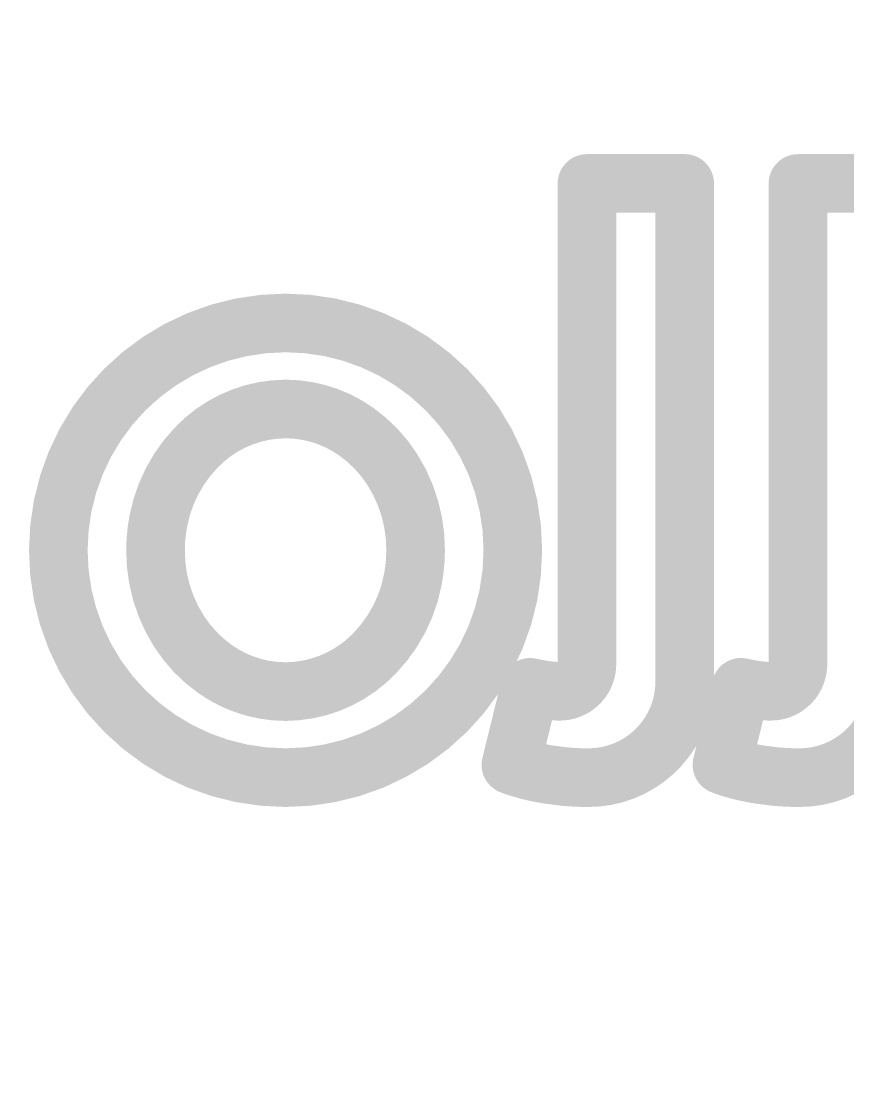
# Model space of a CAD drawing. Header units: millimetres. Extents: x 80 to 196, y 80 to 246.
# Drawn here: x 103.502 to 104.912, y 112.882 to 114.684 of the extents above; entities that cross this region are included whole.
import ezdxf

# ---------------------------------------------------------------- set-up
doc = ezdxf.new("R2010")
doc.units = ezdxf.units.MM
for name, color, linetype in [('BottomOverlay', 54, 'Continuous'), ('DrillDrawing', 1, 'Continuous'), ('KeepOutLayer', 6, 'Continuous'), ('Mechanical1', 6, 'Continuous'), ('Mechanical15', 56, 'Continuous')]:
    doc.layers.add(name, color=color, linetype=linetype)

msp = doc.modelspace()

# ---------------------------------------------------------------- linework, layer by layer
at = {"layer": 'BottomOverlay', "const_width": 0.0999998}
for points in [[(104.4669742, 114.40692638), (104.6337506, 114.40692638)], [(104.4669742, 113.587657), (104.4669742, 114.40692638)], [(104.6337506, 113.55784502), (104.6337506, 114.40692638)], [(104.82694554, 114.40692638), (104.99370924, 114.40692638)], [(104.82694554, 113.587657), (104.82694554, 114.40692638)], [(104.33722592, 113.41553136), (104.36967188, 113.54772058)], [(104.36967188, 113.54772058), (104.38746204, 113.54418744)], [(104.69717186, 113.41553136), (104.72962798, 113.54772058)], [(104.72962798, 113.54772058), (104.74865258, 113.5439817)], [(104.38746204, 113.54418744), (104.39301448, 113.5433086)], [(104.39301448, 113.5433086), (104.39767538, 113.5426609)], [(104.39767538, 113.5426609), (104.40176224, 113.54216814)], [(104.40176224, 113.54216814), (104.4054427, 113.54178968)], [(104.4054427, 113.54178968), (104.408859, 113.54150266)], [(104.408859, 113.54150266), (104.41199082, 113.54129438)], [(104.41199082, 113.54129438), (104.41488642, 113.54115468)], [(104.41488642, 113.54115468), (104.41759406, 113.5410734)], [(104.41759406, 113.5410734), (104.42011374, 113.541048)], [(104.42011374, 113.541048), (104.42016708, 113.541048)], [(104.74865258, 113.5439817), (104.75399166, 113.54315874)], [(104.75399166, 113.54315874), (104.75851032, 113.54254914)], [(104.75851032, 113.54254914), (104.76249812, 113.54208178)], [(104.76249812, 113.54208178), (104.76612778, 113.54172364)], [(104.76612778, 113.54172364), (104.76942978, 113.54145694)], [(104.76942978, 113.54145694), (104.77250318, 113.54126136)], [(104.77250318, 113.54126136), (104.77533782, 113.54113436)], [(104.77533782, 113.54113436), (104.7779845, 113.54106578)], [(104.7779845, 113.54106578), (104.78011302, 113.541048)], [(104.33722592, 113.41553136), (104.33979894, 113.414556)], [(104.33979894, 113.414556), (104.34331176, 113.41328092)], [(104.34331176, 113.41328092), (104.34806664, 113.41165532)], [(104.34806664, 113.41165532), (104.35462746, 113.40956998)], [(104.35462746, 113.40956998), (104.36397974, 113.40688774)], [(104.36397974, 113.40688774), (104.37748746, 113.40354256)], [(104.37748746, 113.40354256), (104.3977592, 113.39955222)], [(104.69717186, 113.41553136), (104.69955692, 113.41462458)], [(104.69955692, 113.41462458), (104.703118, 113.41333172)], [(104.703118, 113.41333172), (104.70793384, 113.41168072)], [(104.70793384, 113.41168072), (104.71457848, 113.40956998)], [(104.71457848, 113.40956998), (104.72393076, 113.40688774)], [(104.72393076, 113.40688774), (104.73756294, 113.40351462)], [(104.73756294, 113.40351462), (104.75785754, 113.39952682)], [(104.3977592, 113.39955222), (104.4278709, 113.395633)], [(104.75785754, 113.39952682), (104.78799718, 113.39561776)]]:
    msp.add_lwpolyline(points, dxfattribs=at)
at = {"layer": 'BottomOverlay', "const_width": 0.0499999}
for points in [[(104.44197552, 114.40692638, 1), (104.49197288, 114.40692638, 1)], [(104.44197552, 114.40692638, 1), (104.49197288, 114.40692638, 1)], [(104.60875192, 114.40692638, 1), (104.65874928, 114.40692638, 1)], [(104.60875192, 114.40692638, 1), (104.65874928, 114.40692638, 1)], [(104.80194686, 114.40692638, 1), (104.85194422, 114.40692638, 1)], [(104.80194686, 114.40692638, 1), (104.85194422, 114.40692638, 1)], [(103.92784142, 114.16909856, 1), (103.97783878, 114.16909856, 1)], [(103.92784142, 114.16909856, 1), (103.97783878, 114.16909856, 1)], [(103.92784142, 114.02238308, 1), (103.97783878, 114.02238308, 1)], [(103.92784142, 114.02238308, 1), (103.97783878, 114.02238308, 1)], [(104.04846602, 113.98369634, 1), (104.09846338, 113.98369634, 1)], [(104.04846602, 113.98369634, 1), (104.09846338, 113.98369634, 1)], [(103.77611452, 113.95722192, 1), (103.82611188, 113.95722192, 1)], [(103.77611706, 113.95721938, 1), (103.82611442, 113.95721938, 1)], [(104.11045472, 113.91829896, 1), (104.16045208, 113.91829896, 1)], [(104.11045472, 113.91829896, 1), (104.16045208, 113.91829896, 1)], [(103.71079588, 113.83149192, 1), (103.76079324, 113.83149192, 1)], [(103.71079588, 113.83149192, 1), (103.76079324, 113.83149192, 1)], [(103.54016122, 113.78141836, 1), (103.59015858, 113.78141836, 1)], [(103.54016122, 113.78141836, 1), (103.59015858, 113.78141836, 1)], [(103.70600036, 113.78141836, 1), (103.75599772, 113.78141836, 1)], [(103.70600036, 113.78141836, 1), (103.75599772, 113.78141836, 1)], [(104.14968502, 113.78141836, 1), (104.19968238, 113.78141836, 1)], [(104.14968502, 113.78141836, 1), (104.19968238, 113.78141836, 1)], [(104.31553686, 113.78141836, 1), (104.36553422, 113.78141836, 1)], [(104.31553686, 113.78141836, 1), (104.36553422, 113.78141836, 1)], [(104.14496316, 113.73172072, 1), (104.19496052, 113.73172072, 1)], [(104.14496316, 113.73171818, 1), (104.19496052, 113.73171818, 1)], [(103.74543132, 113.64423042, 1), (103.79542868, 113.64423042, 1)], [(103.74543132, 113.64423042, 1), (103.79542868, 113.64423042, 1)], [(104.0798274, 113.60587134, 1), (104.12982476, 113.60587134, 1)], [(104.07982994, 113.60587134, 1), (104.1298273, 113.60587134, 1)], [(104.44197552, 113.587657, 1), (104.49197288, 113.587657, 1)], [(104.44197552, 113.587657, 1), (104.49197288, 113.587657, 1)], [(104.80194686, 113.587657, 1), (104.85194422, 113.587657, 1)], [(104.80194686, 113.587657, 1), (104.85194422, 113.587657, 1)], [(103.80751654, 113.57893718, 1), (103.8575139, 113.57893718, 1)], [(103.80751654, 113.57893718, 1), (103.8575139, 113.57893718, 1)], [(104.3446732, 113.54772058, 1), (104.39467056, 113.54772058, 1)], [(104.3446732, 113.54772058, 1), (104.39467056, 113.54772058, 1)], [(104.60875192, 113.55784502, 1), (104.65874928, 113.55784502, 1)], [(104.60875192, 113.55784502, 1), (104.65874928, 113.55784502, 1)], [(104.7046293, 113.54772058, 1), (104.75462666, 113.54772058, 1)], [(104.7046293, 113.54772058, 1), (104.75462666, 113.54772058, 1)], [(103.92784142, 113.54045618, 1), (103.97783878, 113.54045618, 1)], [(103.92784142, 113.54045364, 1), (103.97783878, 113.54045364, 1)], [(104.36246336, 113.54418744, 1), (104.41246072, 113.54418744, 1)], [(104.36246336, 113.54418744, 1), (104.41246072, 113.54418744, 1)], [(104.3680158, 113.5433086, 1), (104.41801316, 113.5433086, 1)], [(104.3680158, 113.5433086, 1), (104.41801316, 113.5433086, 1)], [(104.3726767, 113.5426609, 1), (104.42267406, 113.5426609, 1)], [(104.3726767, 113.5426609, 1), (104.42267406, 113.5426609, 1)], [(104.37676356, 113.54216814, 1), (104.42676092, 113.54216814, 1)], [(104.37676356, 113.54216814, 1), (104.42676092, 113.54216814, 1)], [(104.38044402, 113.54178968, 1), (104.43044138, 113.54178968, 1)], [(104.38044402, 113.54178968, 1), (104.43044138, 113.54178968, 1)], [(104.38386032, 113.54150266, 1), (104.43385768, 113.54150266, 1)], [(104.38386032, 113.54150266, 1), (104.43385768, 113.54150266, 1)], [(104.38699214, 113.54129438, 1), (104.4369895, 113.54129438, 1)], [(104.38699214, 113.54129438, 1), (104.4369895, 113.54129438, 1)], [(104.38988774, 113.54115468, 1), (104.4398851, 113.54115468, 1)], [(104.38988774, 113.54115468, 1), (104.4398851, 113.54115468, 1)], [(104.39259538, 113.5410734, 1), (104.44259274, 113.5410734, 1)], [(104.39259538, 113.5410734, 1), (104.44259274, 113.5410734, 1)], [(104.39511506, 113.541048, 1), (104.44511242, 113.541048, 1)], [(104.39511506, 113.541048, 1), (104.44511242, 113.541048, 1)], [(104.3951684, 113.541048, 1), (104.44516576, 113.541048, 1)], [(104.3951684, 113.541048, 1), (104.44516576, 113.541048, 1)], [(104.7236539, 113.5439817, 1), (104.77365126, 113.5439817, 1)], [(104.7236539, 113.5439817, 1), (104.77365126, 113.5439817, 1)], [(104.72899298, 113.54315874, 1), (104.77899034, 113.54315874, 1)], [(104.72899298, 113.54315874, 1), (104.77899034, 113.54315874, 1)], [(104.73351164, 113.54254914, 1), (104.783509, 113.54254914, 1)], [(104.73351164, 113.54254914, 1), (104.783509, 113.54254914, 1)], [(104.73749944, 113.54208178, 1), (104.7874968, 113.54208178, 1)], [(104.73749944, 113.54208178, 1), (104.7874968, 113.54208178, 1)], [(104.7411291, 113.54172364, 1), (104.79112646, 113.54172364, 1)], [(104.7411291, 113.54172364, 1), (104.79112646, 113.54172364, 1)], [(104.7444311, 113.54145694, 1), (104.79442846, 113.54145694, 1)], [(104.7444311, 113.54145694, 1), (104.79442846, 113.54145694, 1)], [(104.7475045, 113.54126136, 1), (104.79750186, 113.54126136, 1)], [(104.7475045, 113.54126136, 1), (104.79750186, 113.54126136, 1)], [(104.75033914, 113.54113436, 1), (104.8003365, 113.54113436, 1)], [(104.75033914, 113.54113436, 1), (104.8003365, 113.54113436, 1)], [(104.75298582, 113.54106578, 1), (104.80298318, 113.54106578, 1)], [(104.75298582, 113.54106578, 1), (104.80298318, 113.54106578, 1)], [(104.75511434, 113.54105054, 1), (104.8051117, 113.54105054, 1)], [(104.75511434, 113.541048, 1), (104.8051117, 113.541048, 1)], [(104.31222724, 113.41553136, 1), (104.3622246, 113.41553136, 1)], [(104.31222724, 113.41553136, 1), (104.3622246, 113.41553136, 1)], [(104.31480026, 113.414556, 1), (104.36479762, 113.414556, 1)], [(104.31480026, 113.414556, 1), (104.36479762, 113.414556, 1)], [(104.31831308, 113.41328092, 1), (104.36831044, 113.41328092, 1)], [(104.31831308, 113.41328092, 1), (104.36831044, 113.41328092, 1)], [(104.32306796, 113.41165532, 1), (104.37306532, 113.41165532, 1)], [(104.32306796, 113.41165532, 1), (104.37306532, 113.41165532, 1)], [(104.32962878, 113.40956998, 1), (104.37962614, 113.40956998, 1)], [(104.32962878, 113.40956998, 1), (104.37962614, 113.40956998, 1)], [(104.33898106, 113.40688774, 1), (104.38897842, 113.40688774, 1)], [(104.33898106, 113.40688774, 1), (104.38897842, 113.40688774, 1)], [(104.35248878, 113.40354256, 1), (104.40248614, 113.40354256, 1)], [(104.35248878, 113.40354256, 1), (104.40248614, 113.40354256, 1)], [(104.67217318, 113.41553136, 1), (104.72217054, 113.41553136, 1)], [(104.67217318, 113.41553136, 1), (104.72217054, 113.41553136, 1)], [(104.67455824, 113.41462458, 1), (104.7245556, 113.41462458, 1)], [(104.67455824, 113.41462458, 1), (104.7245556, 113.41462458, 1)], [(104.67811932, 113.41333172, 1), (104.72811668, 113.41333172, 1)], [(104.67811932, 113.41333172, 1), (104.72811668, 113.41333172, 1)], [(104.68293516, 113.41168072, 1), (104.73293252, 113.41168072, 1)], [(104.68293516, 113.41168072, 1), (104.73293252, 113.41168072, 1)], [(104.6895798, 113.40956998, 1), (104.73957716, 113.40956998, 1)], [(104.6895798, 113.40956998, 1), (104.73957716, 113.40956998, 1)], [(104.69893208, 113.40688774, 1), (104.74892944, 113.40688774, 1)], [(104.69893208, 113.40688774, 1), (104.74892944, 113.40688774, 1)], [(104.71256426, 113.40351462, 1), (104.76256162, 113.40351462, 1)], [(104.71256426, 113.40351462, 1), (104.76256162, 113.40351462, 1)], [(103.92784142, 113.39372292, 1), (103.97783878, 113.39372292, 1)], [(103.92784142, 113.39372292, 1), (103.97783878, 113.39372292, 1)], [(104.37276052, 113.39955222, 1), (104.42275788, 113.39955222, 1)], [(104.37276052, 113.39955222, 1), (104.42275788, 113.39955222, 1)], [(104.40287222, 113.395633, 1), (104.45286958, 113.395633, 1)], [(104.40287222, 113.395633, 1), (104.45286958, 113.395633, 1)], [(104.4446476, 113.39372292, 1), (104.49464496, 113.39372292, 1)], [(104.4446476, 113.39372292, 1), (104.49464496, 113.39372292, 1)], [(104.73285886, 113.39952682, 1), (104.78285622, 113.39952682, 1)], [(104.73285886, 113.39952682, 1), (104.78285622, 113.39952682, 1)], [(104.76299596, 113.39561776, 1), (104.81299332, 113.39561776, 1)], [(104.7629985, 113.39561776, 1), (104.81299586, 113.39561776, 1)], [(104.80460624, 113.39372292, 1), (104.8546036, 113.39372292, 1)], [(104.80460624, 113.39372292, 1), (104.8546036, 113.39372292, 1)]]:
    msp.add_lwpolyline(points, format="xyb", close=True, dxfattribs=at)
at = {"layer": 'BottomOverlay', "const_width": 0.0999998}
for points in [[(103.5651599, 113.78141836, -0.4141633361726457), (103.9528401, 114.16909856)], [(103.9528401, 114.16909856, -0.4142092471625733), (104.34053554, 113.78141836)], [(103.80111574, 113.95721938, -0.2027496971689502), (103.9528401, 114.02238308)], [(103.9528401, 114.02238308, -0.1556488685598014), (104.0734647, 113.98369634)], [(104.0734647, 113.98369634, -0.09771769872892386), (104.1354534, 113.91829896)], [(103.73579456, 113.83149192, -0.1467925613643687), (103.8011132, 113.95722192)], [(104.1354534, 113.91829896, -0.1427293121700303), (104.1746837, 113.78141836)], [(103.73099904, 113.78141836, -0.0480887711839856), (103.73579456, 113.83149192)], [(103.9528401, 113.39372292, -0.4141625661977988), (103.5651599, 113.78141836)], [(103.77043, 113.64423042, -0.1431246587529208), (103.73099904, 113.78141836)], [(104.34053554, 113.78141836, -0.4142084771456821), (103.9528401, 113.39372292)], [(104.1746837, 113.78141836, -0.04770591906479815), (104.16996184, 113.73171818)], [(104.16996184, 113.73172072, -0.1467899883433952), (104.10482608, 113.60587134)], [(103.83251522, 113.57893718, -0.09773127607411305), (103.77043, 113.64423042)], [(104.10482862, 113.60587134, -0.2031627919513237), (103.9528401, 113.54045618)], [(104.4669742, 113.587657, -0.4185307590752059), (104.42016708, 113.541048)], [(104.82694554, 113.587657, -0.418196359069805), (104.78011302, 113.54105054)], [(103.9528401, 113.54045364, -0.1552305069953542), (103.83251522, 113.57893718)], [(104.6337506, 113.55784502, -0.4148115314593279), (104.46964628, 113.39372292)], [(104.99370924, 113.55784502, -0.4147771247584324), (104.82960492, 113.39372292)], [(104.46964628, 113.39372292, -0.02322809289925845), (104.4278709, 113.395633)], [(104.82960492, 113.39372292, -0.02312480689791044), (104.78799464, 113.39561776)]]:
    msp.add_lwpolyline(points, format="xyb", dxfattribs=at)
at = {"layer": 'DrillDrawing', "const_width": 0.1499997}
msp.add_lwpolyline([(83.22520566, 110.89066976, -1.632082946502633), (101.04419974, 80.02726692)], format="xyb", dxfattribs=at)
at = {"layer": 'KeepOutLayer', "const_width": 0.1499997}
msp.add_lwpolyline([(83.22520566, 110.89066976, -1.632082946502633), (101.04419974, 80.02726692)], format="xyb", dxfattribs=at)
at = {"layer": 'Mechanical1', "const_width": 0.1499997}
msp.add_lwpolyline([(83.22520566, 110.89066976, -1.632082946502633), (101.04419974, 80.02726692)], format="xyb", dxfattribs=at)
at = {"layer": 'Mechanical15', "const_width": 0.0999998}
for points in [[(118.50000176, 100.00000066, 1), (81.49999955999999, 100.00000066, 1)], [(116.49499942, 100.00000066, 1), (83.5050019, 100.00000066, 1)]]:
    msp.add_lwpolyline(points, format="xyb", close=True, dxfattribs=at)

doc.saveas('drawing.dxf')
